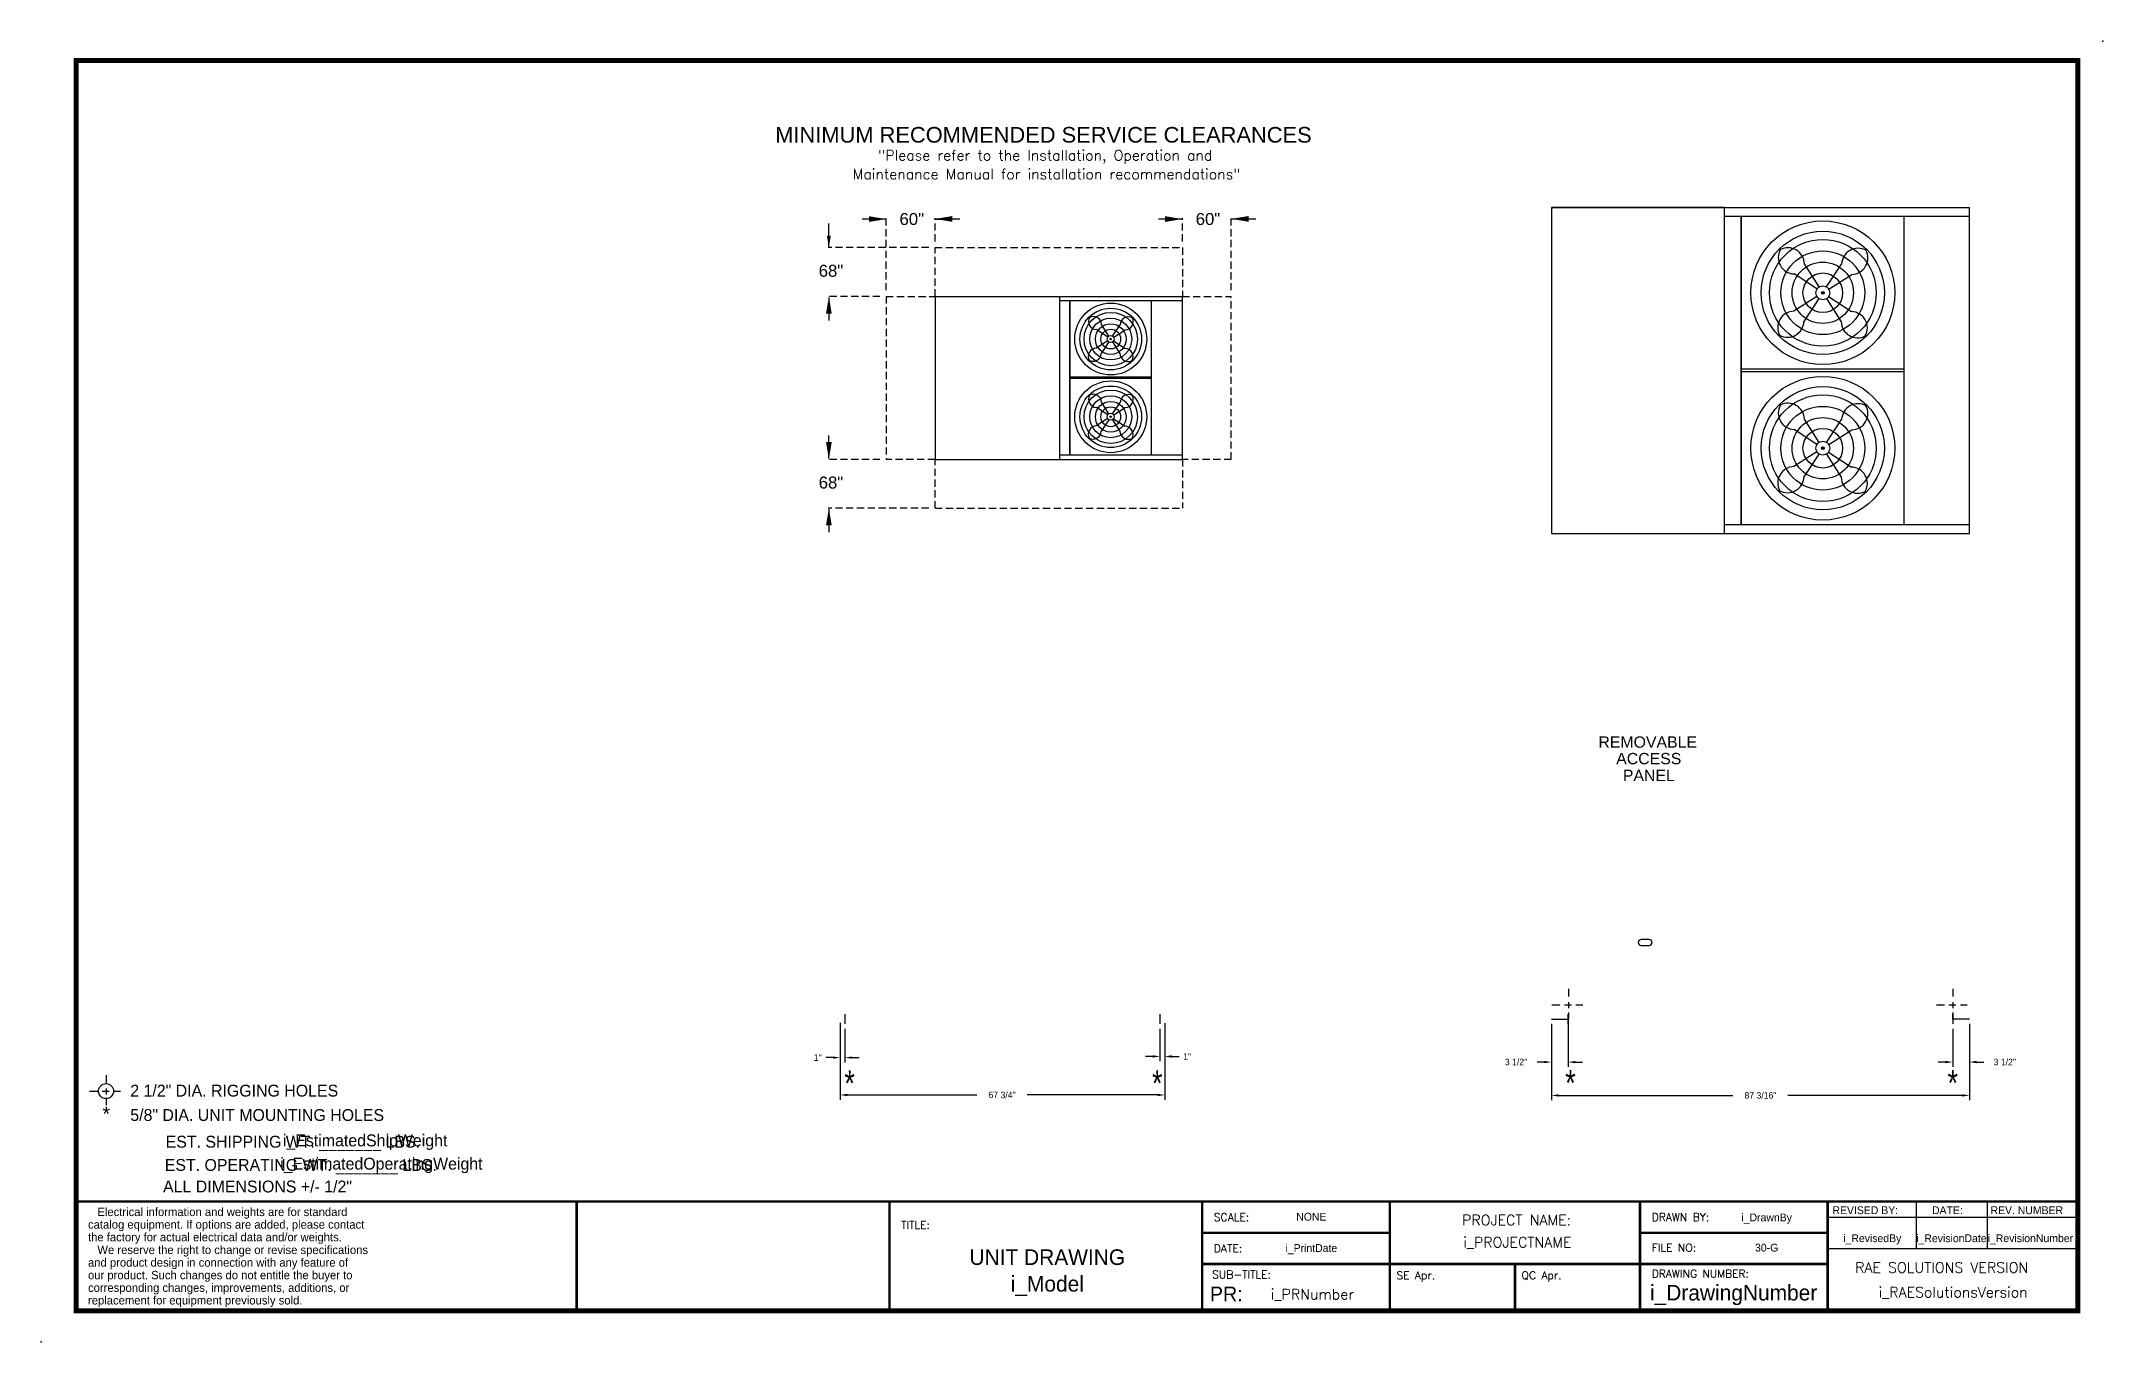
# Model space of a CAD drawing. Extents: x 160 to 590, y -127 to 144.
import ezdxf
from ezdxf.enums import TextEntityAlignment as Align

# ---------------------------------------------------------------- set-up
doc = ezdxf.new("R2010")
doc.units = 0
doc.header["$MEASUREMENT"] = 0
doc.linetypes.add('DASHED', pattern=[0.75, 0.5, -0.25])
doc.layers.get('0').update_dxf_attribs({"color": 1, "linetype": 'CONTINUOUS'})
doc.layers.get('Defpoints').update_dxf_attribs({"color": 1, "linetype": 'CONTINUOUS'})
doc.styles.add('dimentions', font='ARIAL.TTF')
doc.styles.add('SIMPLEX', font='SIMPLEX')
doc.styles.add('SLDTEXTSTYLE0', font='ARIAL.TTF', dxfattribs={"width": 0.75})
doc.dimstyles.new('SLDDIMSTYLE0', dxfattribs={"dimtxt": 1.35, "dimasz": 1.5, "dimexe": 1, "dimexo": 1, "dimgap": 1, "dimtad": 0, "dimtih": 1, "dimtoh": 1, "dimdec": 4, "dimzin": 12, "dimdsep": 46, "dimlunit": 5, "dimtxsty": 'STANDARD', "dimcen": 0.09, "dimclrd": 1, "dimclre": 1, "dimclrt": 1, "dimadec": 0, "dimazin": 0, "dimtfac": 1, "dimtdec": 4, "dimtofl": 0, "dimtmove": 0, "dimatfit": 0, "dimfxl": 1, "dimfrac": 2, "dimtolj": 1, "dimtzin": 12, "dimarcsym": 0})

# ---------------------------------------------------------------- blocks, each defined once
blk = doc.blocks.new('*D18')
at = {"color": 1, "lineweight": -2}
for p, q in [((326.88, -60.51), (326.88, -76.6)), ((394.61, -60.76), (394.61, -76.6)), ((328.38, -75.6), (355.39, -75.6)), ((393.11, -75.6), (365.94, -75.6))]:
    blk.add_line(p, q, dxfattribs=at)
at = {"color": 1}
for points in [[(328.38, -75.35), (328.38, -75.85), (326.88, -75.6)], [(393.11, -75.35), (393.11, -75.85), (394.61, -75.6)]]:
    blk.add_solid(points, dxfattribs=at)
at = {"layer": 'Defpoints', "color": 0}
for p in [(326.88, -59.51), (394.61, -59.76), (394.61, -75.6)]:
    blk.add_point(p, dxfattribs=at)
at = {"color": 1, "insert": (360.67, -75.6), "char_height": 1.35, "attachment_point": 5}
blk.add_mtext('\\A1;67 3/4"', dxfattribs=at)
blk = doc.blocks.new('*D19')
at = {"color": 1, "lineweight": -2}
for p, q in [((326.88, -60.76), (326.88, -68.8)), ((327.88, -61.76), (327.88, -68.8)), ((325.38, -67.8), (323.88, -67.8)), ((329.38, -67.8), (330.88, -67.8))]:
    blk.add_line(p, q, dxfattribs=at)
at = {"color": 1}
for points in [[(325.38, -67.55), (325.38, -68.05), (326.88, -67.8)], [(329.38, -67.55), (329.38, -68.05), (327.88, -67.8)]]:
    blk.add_solid(points, dxfattribs=at)
at = {"layer": 'Defpoints', "color": 0}
for p in [(326.88, -59.76), (327.88, -60.76), (326.88, -67.8)]:
    blk.add_point(p, dxfattribs=at)
at = {"color": 1, "insert": (322.21, -67.8), "char_height": 1.35, "attachment_point": 5}
blk.add_mtext('\\A1;1"', dxfattribs=at)
blk = doc.blocks.new('*D20')
at = {"color": 1, "lineweight": -2}
for p, q in [((393.61, -61.76), (393.61, -68.56)), ((394.61, -60.64), (394.61, -68.56)), ((392.11, -67.56), (390.61, -67.56)), ((396.11, -67.56), (397.61, -67.56))]:
    blk.add_line(p, q, dxfattribs=at)
at = {"color": 1}
for points in [[(392.11, -67.31), (392.11, -67.81), (393.61, -67.56)], [(396.11, -67.31), (396.11, -67.81), (394.61, -67.56)]]:
    blk.add_solid(points, dxfattribs=at)
at = {"layer": 'Defpoints', "color": 0}
for p in [(394.61, -59.64), (393.61, -60.76), (394.61, -67.56)]:
    blk.add_point(p, dxfattribs=at)
at = {"color": 1, "insert": (399.29, -67.56), "char_height": 1.35, "attachment_point": 5}
blk.add_mtext('\\A1;1"', dxfattribs=at)
blk = doc.blocks.new('*D21')
at = {"color": 1, "lineweight": -2}
for p, q in [((475.28, -60.76), (475.28, -76.69)), ((562.49, -60.76), (562.49, -76.69)), ((476.78, -75.69), (513.16, -75.69)), ((560.99, -75.69), (524.61, -75.69))]:
    blk.add_line(p, q, dxfattribs=at)
at = {"color": 1}
for points in [[(476.78, -75.44), (476.78, -75.94), (475.28, -75.69)], [(560.99, -75.44), (560.99, -75.94), (562.49, -75.69)]]:
    blk.add_solid(points, dxfattribs=at)
at = {"layer": 'Defpoints', "color": 0}
for p in [(475.28, -59.76), (562.49, -59.76), (562.49, -75.69)]:
    blk.add_point(p, dxfattribs=at)
at = {"color": 1, "insert": (518.88, -75.69), "char_height": 1.35, "attachment_point": 5}
blk.add_mtext('\\A1;87 3/16"', dxfattribs=at)
blk = doc.blocks.new('*D26')
at = {"color": 1, "lineweight": -2}
for p, q in [((558.99, -61.76), (558.99, -69.73)), ((562.48, -60.76), (562.48, -69.73)), ((557.49, -68.73), (555.99, -68.73)), ((563.98, -68.73), (565.48, -68.73))]:
    blk.add_line(p, q, dxfattribs=at)
at = {"color": 1}
for points in [[(557.49, -68.48), (557.49, -68.98), (558.99, -68.73)], [(563.98, -68.48), (563.98, -68.98), (562.48, -68.73)]]:
    blk.add_solid(points, dxfattribs=at)
at = {"layer": 'Defpoints', "color": 0}
for p in [(562.48, -59.76), (558.99, -60.76), (562.48, -68.73)]:
    blk.add_point(p, dxfattribs=at)
at = {"color": 1, "insert": (569.86, -68.73), "char_height": 1.35, "attachment_point": 5}
blk.add_mtext('\\A1;3 1/2"', dxfattribs=at)
blk = doc.blocks.new('*D27')
at = {"color": 1, "lineweight": -2}
for p, q in [((475.28, -60.76), (475.28, -69.73)), ((478.78, -60.76), (478.78, -69.73)), ((473.78, -68.73), (472.28, -68.73)), ((480.28, -68.73), (481.78, -68.73))]:
    blk.add_line(p, q, dxfattribs=at)
at = {"color": 1}
for points in [[(473.78, -68.48), (473.78, -68.98), (475.28, -68.73)], [(480.28, -68.48), (480.28, -68.98), (478.78, -68.73)]]:
    blk.add_solid(points, dxfattribs=at)
at = {"layer": 'Defpoints', "color": 0}
for p in [(475.28, -59.76), (478.78, -59.76), (475.28, -68.73)]:
    blk.add_point(p, dxfattribs=at)
at = {"color": 1, "insert": (467.9, -68.73), "char_height": 1.35, "attachment_point": 5}
blk.add_mtext('\\A1;3 1/2"', dxfattribs=at)

msp = doc.modelspace()

# ---------------------------------------------------------------- linework, layer by layer
at = {"color": 1, "lineweight": 30}
for p, q in [((475.30121, 109.61178), (562.48871, 109.61178)), ((475.30121, 109.61178), (475.30121, 41.61178)), ((511.36371, 41.61178), (511.36371, 109.61178)), ((562.48871, 107.78073), (511.36371, 107.78073)), ((514.83531, 107.78758), (514.83531, 43.39403)), ((514.83631, 43.43698), (514.83631, 107.78073)), ((548.84901, 107.78658), (548.84801, 107.78658)), ((548.85001, 107.78658), (548.84901, 107.78658)), ((548.89781, 43.39403), (548.89781, 107.78658)), ((548.89781, 107.78073), (548.89781, 107.78073)), ((562.48871, 41.61178), (562.48871, 109.61178)), ((324.54308, 103.76554), (324.54308, 106.26585)), ((333.99006, 107.21942), (331.48975, 107.21942)), ((349.3542, 107.28378), (351.85451, 107.28378)), ((395.78478, 107.21942), (393.28447, 107.21942)), ((411.14892, 107.28378), (413.64923, 107.28378)), ((530.68231, 92.63143), (525.89886, 95.76936)), ((531.11772, 93.06047), (528.0506, 97.88963)), ((532.69186, 93.04887), (535.82979, 97.83232)), ((533.1209, 92.61346), (537.95006, 95.68058)), ((346.69134, 91.06426), (398.28509, 91.06426)), ((346.69134, 91.06426), (346.69134, 57.06426)), ((372.72259, 57.06426), (372.72259, 91.06426)), ((398.28509, 57.06426), (398.28509, 91.06426)), ((530.67072, 91.05729), (525.84156, 87.99017)), ((531.09976, 90.62188), (527.96183, 85.83843)), ((532.67389, 90.61028), (535.74102, 85.78112)), ((533.1093, 91.03932), (537.89275, 87.90139)), ((324.54308, 88.56395), (324.54308, 86.06365)), ((398.28509, 90.14874), (372.72259, 90.14874)), ((374.81845, 90.15216), (374.81845, 57.95539)), ((374.81895, 57.97686), (374.81895, 90.14874)), ((391.8253, 90.15166), (391.8248, 90.15166)), ((391.8258, 90.15166), (391.8253, 90.15166)), ((391.8497, 57.95539), (391.8497, 90.15166)), ((391.8497, 90.14874), (391.8497, 90.14874)), ((382.73615, 81.78702), (380.32157, 80.25346)), ((382.74195, 82.57409), (380.35023, 84.14305)), ((382.95966, 82.78861), (381.42609, 85.20319)), ((383.74672, 82.78281), (385.31569, 85.17454)), ((383.95545, 81.77804), (386.34717, 80.20907)), ((383.96124, 82.56511), (386.37582, 84.09867)), ((382.95067, 81.56932), (381.38171, 79.17759)), ((383.73774, 81.56352), (385.2713, 79.14894)), ((374.8477, 74.20046), (374.8716, 74.20046)), ((374.8477, 73.92806), (374.8716, 73.92806)), ((374.8716, 74.20046), (374.8721, 74.20046)), ((374.8721, 73.92806), (374.8716, 73.92806)), ((374.8721, 74.20046), (374.8726, 74.20046)), ((374.8721, 73.92806), (374.8726, 73.92806)), ((391.8248, 74.20046), (374.8726, 74.20046)), ((374.8726, 74.20046), (374.8726, 74.19996)), ((391.8248, 74.19996), (374.8726, 74.19996)), ((374.8726, 73.92856), (374.8726, 73.92806)), ((391.8248, 73.92806), (374.8726, 73.92806)), ((391.8253, 74.20046), (391.8248, 74.20046)), ((391.8248, 74.19996), (391.8248, 74.20046)), ((391.8248, 73.92806), (391.8248, 73.92856)), ((391.8253, 73.92806), (391.8248, 73.92806)), ((391.8253, 74.20046), (391.8258, 74.20046)), ((391.8258, 73.92806), (391.8253, 73.92806)), ((391.8497, 74.20046), (391.8258, 74.20046)), ((391.8497, 73.92806), (391.8258, 73.92806)), ((514.89381, 75.88418), (514.94161, 75.88418)), ((514.89381, 75.33938), (514.94161, 75.33938)), ((514.94161, 75.88418), (514.94261, 75.88418)), ((514.94261, 75.33938), (514.94161, 75.33938)), ((514.94261, 75.88418), (514.94361, 75.88418)), ((514.94261, 75.33938), (514.94361, 75.33938)), ((548.84801, 75.88418), (514.94361, 75.88418)), ((514.94361, 75.88418), (514.94361, 75.88318)), ((548.84801, 75.88318), (514.94361, 75.88318)), ((514.94361, 75.34038), (514.94361, 75.33938)), ((548.84801, 75.33938), (514.94361, 75.33938)), ((548.84901, 75.88418), (548.84801, 75.88418)), ((548.84801, 75.88318), (548.84801, 75.88418)), ((548.84801, 75.33938), (548.84801, 75.34038)), ((548.84901, 75.33938), (548.84801, 75.33938)), ((548.84901, 75.88418), (548.85001, 75.88418)), ((548.85001, 75.33938), (548.84901, 75.33938)), ((548.89781, 75.88418), (548.85001, 75.88418)), ((548.89781, 75.33938), (548.85001, 75.33938)), ((382.95966, 66.56501), (381.42609, 68.97959)), ((383.74672, 66.55921), (385.31569, 68.95094)), ((382.73615, 65.56342), (380.32157, 64.02986)), ((382.74195, 66.35049), (380.35023, 67.91945)), ((382.95067, 65.34572), (381.38171, 62.95399)), ((383.73774, 65.33992), (385.2713, 62.92534)), ((383.95545, 65.55444), (386.34717, 63.98547)), ((383.96124, 66.34151), (386.37582, 67.87507)), ((531.11772, 60.61327), (528.0506, 65.44243)), ((532.69186, 60.60167), (535.82979, 65.38512)), ((324.54308, 59.56457), (324.54308, 62.06488)), ((530.68231, 60.18423), (525.89886, 63.32216)), ((533.1209, 60.16626), (537.95006, 63.23338)), ((346.69134, 57.06426), (398.28509, 57.06426)), ((398.30999, 57.95246), (372.74749, 57.95246)), ((530.67072, 58.61009), (525.84156, 55.54297)), ((531.09976, 58.17468), (527.96183, 53.39123)), ((532.67389, 58.16308), (535.74102, 53.33392)), ((533.1093, 58.59212), (537.89275, 55.45419)), ((324.54308, 44.36298), (324.54308, 41.86267)), ((562.53851, 43.38818), (511.41351, 43.38818)), ((475.30121, 41.61178), (562.48871, 41.61178))]:
    msp.add_line(p, q, dxfattribs=at)
for p, q in [((511.36371, 109.61178), (475.30121, 109.61178)), ((327.88197, -58.76256), (327.88197, -60.76256)), ((393.61287, -58.76256), (393.61287, -60.76256)), ((475.27851, -59.76256), (478.77851, -59.76256)), ((478.77851, -60.76256), (478.77851, -58.76256)), ((478.77851, -59.76256), (478.77851, -60.76256)), ((558.98771, -59.76256), (558.98771, -58.76256)), ((558.98771, -58.76256), (558.98771, -60.76256)), ((562.48771, -59.76256), (558.98771, -59.76256))]:
    msp.add_line(p, q)
at = {"color": 1, "linetype": 'DASHED', "lineweight": 30, "ltscale": 2}
for p, q in [((324.54308, 101.44523), (324.54308, 104.93923)), ((324.54308, 101.44523), (324.54308, 104.58292)), ((324.54308, 101.44523), (324.54308, 104.58292)), ((336.31037, 107.21942), (333.17268, 107.21942)), ((336.31037, 107.21942), (333.17268, 107.21942)), ((346.81034, 107.28378), (349.94803, 107.28378)), ((346.87134, 107.21942), (350.00903, 107.21942)), ((398.10509, 107.21942), (394.9674, 107.21942)), ((408.60506, 107.28378), (411.74275, 107.28378)), ((324.54308, 90.88426), (324.54308, 87.11894)), ((324.54308, 90.88426), (324.54308, 87.39027)), ((324.54308, 90.88426), (324.54308, 87.74657)), ((324.54308, 90.88426), (324.54308, 87.74657)), ((324.54308, 57.24426), (324.54308, 60.81878)), ((324.54308, 57.24426), (324.54308, 60.73826)), ((324.54308, 57.24426), (324.54308, 60.38195)), ((324.54308, 57.24426), (324.54308, 60.38195)), ((324.54308, 46.68329), (324.54308, 42.96889)), ((324.54308, 46.68329), (324.54308, 42.91797)), ((324.54308, 46.68329), (324.54308, 43.1893)), ((324.54308, 46.68329), (324.54308, 43.5456)), ((324.54308, 46.68329), (324.54308, 43.5456))]:
    msp.add_line(p, q, dxfattribs=at)
at = {"color": 1, "linetype": 'DASHED', "lineweight": 30, "ltscale": 3}
for p, q in [((336.49037, 92.36015), (336.49037, 107.39942)), ((346.69134, 102.56112), (346.69134, 107.39942)), ((346.69134, 102.56112), (346.69134, 107.39942)), ((398.28509, 102.56112), (398.28509, 107.39942)), ((408.48606, 92.36015), (408.48606, 107.39942)), ((345.39429, 101.26523), (324.36308, 101.26523)), ((346.69134, 101.26523), (398.28509, 101.26523)), ((346.69134, 91.06426), (346.69134, 101.26523)), ((398.28509, 101.26523), (398.28509, 91.06426)), ((335.19332, 91.06426), (324.36308, 91.06426)), ((336.49037, 91.06426), (346.69134, 91.06426)), ((336.49037, 91.06426), (336.49037, 57.06426)), ((398.28509, 91.06426), (408.48606, 91.06426)), ((408.48606, 57.06426), (408.48606, 91.06426)), ((335.19332, 57.06426), (324.36308, 57.06426)), ((346.69134, 57.06426), (336.49037, 57.06426)), ((346.69134, 46.86329), (346.69134, 57.06426)), ((408.48606, 57.06426), (398.28509, 57.06426)), ((398.28509, 57.06426), (398.28509, 46.86329)), ((345.39429, 46.86329), (324.36308, 46.86329)), ((346.69134, 46.86329), (398.28509, 46.86329))]:
    msp.add_line(p, q, dxfattribs=at)
at = {"color": 1, "linetype": 'Continuous', "lineweight": 30}
for p, q in [((495.64366, -43.13758), (494.01866, -43.13758)), ((494.01866, -44.38758), (495.64366, -44.38758))]:
    msp.add_line(p, q, dxfattribs=at)
at = {"lineweight": 30}
for p, q in [((478.80976, -53.42793), (478.80976, -55.07356)), ((558.99956, -53.42793), (558.99956, -55.07356)), ((475.40029, -56.76256), (477.0692, -56.76256)), ((478.03206, -56.76256), (479.43932, -56.76256)), ((478.80976, -56.22919), (478.80976, -57.47372)), ((478.80976, -58.36267), (478.80976, -59.66044)), ((480.40218, -56.76256), (481.82802, -56.76256)), ((555.59009, -56.76256), (557.259, -56.76256)), ((558.22186, -56.76256), (559.62912, -56.76256)), ((558.99956, -56.22919), (558.99956, -57.47372)), ((558.99956, -58.36267), (558.99956, -59.66044)), ((560.59198, -56.76256), (562.01782, -56.76256)), ((173.74003, -71.4599), (173.74003, -73.10553)), ((170.33056, -74.79453), (171.99948, -74.79453)), ((172.96234, -74.79453), (174.36959, -74.79453)), ((173.74003, -74.26116), (173.74003, -75.50569)), ((173.74003, -76.39464), (173.74003, -77.69242)), ((175.33245, -74.79453), (176.75829, -74.79453)), ((271.92656, -120.6771), (271.92656, -97.8396)), ((337.17656, -120.6771), (337.17656, -97.8396)), ((402.42656, -97.8396), (532.92656, -97.8396)), ((402.42656, -120.6771), (402.42656, -97.8396)), ((441.57656, -97.8396), (441.57656, -120.6771)), ((493.77656, -97.8396), (493.77656, -110.8896)), ((532.92656, -97.8396), (532.92656, -120.6771)), ((532.92656, -97.8396), (585.12656, -97.8396)), ((532.92656, -97.8396), (532.92656, -101.1021)), ((551.3449, -97.8396), (551.3449, -107.6271)), ((566.17803, -97.8396), (566.17803, -107.6271)), ((532.92656, -101.1021), (585.12656, -101.1021)), ((441.57656, -104.3646), (402.42656, -104.3646)), ((493.77656, -104.3646), (532.92656, -104.3646)), ((493.77656, -110.8896), (493.77656, -104.3646)), ((532.92656, -110.8896), (402.42656, -110.8896)), ((467.67656, -110.8896), (467.67656, -120.6771)), ((493.77656, -110.8896), (493.77656, -120.6771)), ((532.92656, -107.6271), (585.12656, -107.6271))]:
    msp.add_line(p, q, dxfattribs=at)
at = {"const_width": 1.044}
msp.add_lwpolyline([(167.52656, -120.6771), (585.12656, -120.6771), (585.12656, 140.3229), (167.52656, 140.3229), (167.52656, -120.6771)], dxfattribs=at)
at = {"lineweight": 30, "const_width": 0.522}
for points in [[(272.54373, -97.8396), (167.52656, -97.8396)], [(585.12656, -97.8396), (271.92656, -97.8396), (271.92656, -120.6771)], [(337.17656, -97.8396), (337.17656, -120.6771)], [(402.42656, -97.8396), (402.42656, -120.6771)], [(441.57656, -97.8396), (441.57656, -120.6771)], [(493.77656, -97.8396), (493.77656, -120.6771)], [(532.92656, -120.6771), (532.92656, -97.8396), (585.12656, -97.8396)], [(441.57656, -104.3646), (402.42656, -104.3646)], [(532.92656, -104.3646), (493.77656, -104.3646), (493.77656, -120.6771)], [(532.92656, -110.8896), (402.42656, -110.8896)], [(467.67656, -110.8896), (467.67656, -120.6771)]]:
    msp.add_lwpolyline(points, dxfattribs=at)
at = {"color": 1, "lineweight": 30}
for centre, radius in [((531.89581, 91.83538), 14.99997), ((531.89581, 91.83538), 12.85177), ((531.89581, 91.83538), 11.13912), ((531.89581, 91.83538), 8.73857), ((531.89581, 91.83538), 6.40143), ((531.89581, 91.83538), 4.13262), ((531.89581, 91.83538), 1.4513), ((531.89581, 91.83538), 0.28645), ((383.3487, 82.17606), 7.49999), ((383.3487, 82.17606), 6.42589), ((383.3487, 82.17606), 5.56956), ((383.3487, 82.17606), 4.36928), ((383.3487, 82.17606), 3.20072), ((383.3487, 82.17606), 2.06631), ((383.3487, 82.17606), 0.72565), ((383.3487, 82.17606), 0.14323), ((383.3487, 65.95246), 7.49999), ((531.89581, 59.38818), 14.99997), ((383.3487, 65.95246), 6.42589), ((383.3487, 65.95246), 5.56956), ((383.3487, 65.95246), 4.36928), ((383.3487, 65.95246), 3.20072), ((531.89581, 59.38818), 12.85177), ((531.89581, 59.38818), 11.13912), ((383.3487, 65.95246), 2.06631), ((383.3487, 65.95246), 0.72565), ((383.3487, 65.95246), 0.14323), ((531.89581, 59.38818), 8.73857), ((531.89581, 59.38818), 6.40143), ((531.89581, 59.38818), 4.13262), ((531.89581, 59.38818), 1.4513), ((531.89581, 59.38818), 0.28645)]:
    msp.add_circle(centre, radius, dxfattribs=at)
at = {"lineweight": 30}
msp.add_circle((173.74003, -74.79453), 1.56487, dxfattribs=at)
at = {"color": 1, "lineweight": 30}
for centre, radius, start, end in [((526.02952, 99.19346), 3.4266, 151.3003537, 267.814713), ((524.62494, 97.80942), 3.4266, 1.3411738, 117.8555331), ((539.25389, 97.70166), 3.4266, 61.3003537, 177.814713), ((537.86986, 99.10624), 3.4266, 271.3411738, 27.8555331), ((380.41556, 85.85511), 1.7133, 151.3003537, 267.814713), ((379.71327, 85.16309), 1.7133, 1.3411738, 117.8555331), ((387.02774, 85.10921), 1.7133, 61.3003537, 177.814713), ((386.33572, 85.8115), 1.7133, 271.3411738, 27.8555331), ((525.92176, 84.56451), 3.4266, 91.3411738, 207.8555331), ((537.76209, 84.47729), 3.4266, 331.3003537, 87.814713), ((524.53772, 85.96909), 3.4266, 241.3003537, 357.814713), ((539.16667, 85.86133), 3.4266, 181.3411738, 297.8555331), ((380.36167, 78.54063), 1.7133, 91.3411738, 207.8555331), ((379.66966, 79.24292), 1.7133, 241.3003537, 357.814713), ((386.98413, 79.18904), 1.7133, 181.3411738, 297.8555331), ((386.28184, 78.49702), 1.7133, 331.3003537, 87.814713), ((380.41556, 69.63151), 1.7133, 151.3003537, 267.814713), ((379.71327, 68.93949), 1.7133, 1.3411738, 117.8555331), ((387.02774, 68.88561), 1.7133, 61.3003537, 177.814713), ((386.33572, 69.5879), 1.7133, 271.3411738, 27.8555331), ((526.02952, 66.74626), 3.4266, 151.3003537, 267.814713), ((524.62494, 65.36222), 3.4266, 1.3411738, 117.8555331), ((539.25389, 65.25446), 3.4266, 61.3003537, 177.814713), ((537.86986, 66.65904), 3.4266, 271.3411738, 27.8555331), ((380.36167, 62.31703), 1.7133, 91.3411738, 207.8555331), ((379.66966, 63.01932), 1.7133, 241.3003537, 357.814713), ((386.98413, 62.96544), 1.7133, 181.3411738, 297.8555331), ((386.28184, 62.27342), 1.7133, 331.3003537, 87.814713), ((525.92176, 52.11731), 3.4266, 91.3411738, 207.8555331), ((524.53772, 53.52189), 3.4266, 241.3003537, 357.814713), ((539.16667, 53.41413), 3.4266, 181.3411738, 297.8555331), ((537.76209, 52.03009), 3.4266, 331.3003537, 87.814713)]:
    msp.add_arc(centre, radius, start, end, dxfattribs=at)
at = {"color": 1, "linetype": 'Continuous', "lineweight": 30}
for centre, start, end in [((494.01866, -43.76258), 90, 270), ((495.64366, -43.76258), 270, 90)]:
    msp.add_arc(centre, 0.625, start, end, dxfattribs=at)
for p in [(590.30152, 144.34348), (532.92656, -120.6771), (160.22742, -127.11463)]:
    msp.add_point(p)
at = {"color": 1, "lineweight": 30}
for p in [(531.89581, 91.83538), (383.3487, 82.17606), (383.3487, 65.95246), (531.89581, 59.38818)]:
    msp.add_point(p, dxfattribs=at)
for points in [[(332.89037, 107.81942), (332.89037, 106.61942), (336.49037, 107.21942)], [(333.99006, 107.63614), (333.99006, 106.80271), (336.49037, 107.21942)], [(350.29134, 106.64652), (350.29134, 107.84652), (346.69134, 107.24652)], [(394.68509, 107.81942), (394.68509, 106.61942), (398.28509, 107.21942)], [(395.78478, 107.63614), (395.78478, 106.80271), (398.28509, 107.21942)], [(412.08606, 106.65668), (412.08606, 107.85668), (408.48606, 107.25668)], [(324.9598, 103.76554), (324.12636, 103.76554), (324.54308, 101.26523)], [(323.94308, 87.46426), (325.14308, 87.46426), (324.54308, 91.06426)], [(325.14308, 60.66426), (323.94308, 60.66426), (324.54308, 57.06426)], [(323.94308, 43.26329), (325.14308, 43.26329), (324.54308, 46.86329)]]:
    msp.add_solid(points, dxfattribs=at)
at = {"color": 1, "lineweight": 30, "ltscale": 7}
for points in [[(334.33037, 106.85942), (334.33037, 107.57942), (336.49037, 107.21942)], [(334.33037, 106.85942), (334.33037, 107.57942), (336.49037, 107.21942)], [(396.12509, 106.85942), (396.12509, 107.57942), (398.28509, 107.21942)], [(324.90308, 103.42523), (324.18308, 103.42523), (324.54308, 101.26523)], [(324.18308, 103.42523), (324.90308, 103.42523), (324.54308, 101.26523)], [(324.18308, 103.42523), (324.90308, 103.42523), (324.54308, 101.26523)]]:
    msp.add_solid(points, dxfattribs=at)

# ---------------------------------------------------------------- texts
at = {"lineweight": 30}
for s, height, style, p in [('MINIMUM RECOMMENDED SERVICE CLEARANCES', 3.2625, 'dimentions', (313.35465, 123.17822)), ('TITLE:', 1.63125, 'SIMPLEX', (339.62343, -103.54898)), ('SCALE:', 1.63125, 'SIMPLEX', (404.87343, -101.91773)), ('DRAWN BY:', 1.63125, 'SIMPLEX', (496.22343, -101.91773)), ('DATE:', 1.63125, 'SIMPLEX', (404.87343, -108.44273)), ('FILE NO:', 1.63125, 'SIMPLEX', (496.22343, -108.28502)), ('RAE SOLUTIONS VERSION', 2.1663, 'SIMPLEX', (538.64555, -112.70683)), ('SUB-TITLE:', 1.63125, 'SIMPLEX', (404.51995, -113.8913)), ('SE Apr.', 1.63125, 'SIMPLEX', (442.96356, -114.0429)), ('QC Apr.', 1.63125, 'SIMPLEX', (469.06356, -114.0429)), ('DRAWING NUMBER:', 1.63125, 'SIMPLEX', (496.22343, -113.69322))]:
    msp.add_text(s, height=height, dxfattribs=dict(at, style=style)).set_placement(p)
at = {"lineweight": 30, "style": 'SIMPLEX'}
for s, p in [('"Please refer to the Installation, Operation and', (369.69653, 119.44664)), ('Maintenance Manual for installation recommendations"', (369.95492, 115.52006)), ('PROJECT NAME:', (468.00421, -102.78758)), ('i_PROJECTNAME', (468.16893, -107.42436)), ('i_PRNumber', (425.43233, -118.27372)), ('i_RAESolutionsVersion', (559.0804, -117.85417))]:
    msp.add_text(s, height=2.1663, dxfattribs=at).set_placement(p, align=Align.CENTER)
at = {"color": 1, "lineweight": 30, "style": 'dimentions'}
for s, p in [('REMOVABLE', (485.0832, -3.11886)), ('ACCESS', (488.79432, -6.57348)), ('PANEL', (490.18599, -10.08487))]:
    msp.add_text(s, height=2.366095, dxfattribs=at).set_placement(p)
at = {"lineweight": 30}
for s, height, p in [('2 1/2" DIA. RIGGING HOLES', 2.4795, (178.80786, -75.93702)), ('5/8" DIA. UNIT MOUNTING HOLES', 2.4795, (178.80786, -81.02283)), ('REVISED BY:', 1.63125, (533.90572, -100.46936)), ('DATE:', 1.63125, (554.67855, -100.46936)), ('REV. NUMBER', 1.63125, (566.87727, -100.46936)), ('catalog equipment. If options are added, please contact', 1.75446, (169.98633, -103.50761)), ('   Electrical information and weights are for standard', 1.75446, (169.98633, -100.87592)), ('the factory for actual electrical data and/or weights.', 1.75446, (169.98633, -106.1393)), ('   We reserve the right to change or revise specifications', 1.75446, (169.98633, -108.80418)), ('and product design in connection with any feature of', 1.75446, (169.98633, -111.43587)), ('our product. Such changes do not entitle the buyer to', 1.75446, (169.98633, -114.06756)), ('corresponding changes, improvements, additions, or ', 1.75446, (169.98633, -116.69925)), ('replacement for equipment previously sold.', 1.75446, (169.98633, -119.33094))]:
    msp.add_text(s, height=height, dxfattribs=at).set_placement(p)
for s, height, p in [('*', 3.05149, (173.80443, -81.06577)), ('EST. SHIPPING WT. _______ LBS.', 2.4795, (212.72935, -86.59471)), ('i_EstimatedShipWeight', 2.4823456, (227.79987, -86.32385)), ('EST. OPERATING WT. _______ LBS.', 2.4795, (214.37576, -91.44478)), ('i_EstimatedOperatingWeight', 2.4795, (231.1926, -91.17392)), ('ALL DIMENSIONS +/- 1/2"', 2.4795, (205.34729, -95.94464)), ('NONE', 1.63125, (425.20352, -101.83154)), ('i_DrawnBy', 1.63125, (520.18283, -101.97147)), ('i_PrintDate', 1.63125, (425.20352, -108.35654)), ('30-G', 1.63125, (520.18283, -108.28278)), ('i_RevisedBy', 1.63125, (542.21898, -106.31853)), ('i_RevisionDate', 1.63125, (558.72389, -106.31853)), ('i_RevisionNumber', 1.63125, (575.19708, -106.31853)), ('UNIT DRAWING', 3.2625, (370.10987, -111.08107)), ('i_Model', 3.2625, (370.10987, -116.64151)), ('i_DrawingNumber', 3.2625, (513.29194, -118.49421))]:
    msp.add_text(s, height=height, dxfattribs=at).set_placement(p, align=Align.CENTER)
msp.add_text('PR:', height=3.058594, dxfattribs=at).set_placement((410.86175, -118.65064), align=Align.RIGHT)
at = {"color": 1, "lineweight": 30, "ltscale": 7, "char_height": 2.5, "attachment_point": 5}
for s, insert in [('{\\fArial|b0|i0|c0|p34;60"}', (341.83786, 107.21942)), ('{\\fArial|b0|i0|c0|p34;60"}', (403.63258, 107.21942)), ('{\\fArial|b0|i0|c0|p34;68"}', (324.98113, 96.4111)), ('{\\fArial|b0|i0|c0|p34;68"}', (324.98113, 52.21013))]:
    msp.add_mtext(s, dxfattribs=dict(at, insert=insert))
at = {"color": 1, "lineweight": 30, "char_height": 5.40207, "attachment_point": 1, "style": 'SLDTEXTSTYLE0'}
for insert in [(327.77945, -70.45596), (327.77945, -70.45596), (391.94861, -70.45596), (391.94861, -70.45596), (478.1441, -70.38547), (557.91656, -70.38547)]:
    msp.add_mtext('*', dxfattribs=dict(at, insert=insert))

# ---------------------------------------------------------------- dimensions: what is measured, and where the dimension line sits
for base, p1, p2, picture, middle in [((326.88197, -67.80112), (327.88197, -60.76256), (326.88197, -59.76256), '*D19', (322.20697, -67.80112)), ((394.61287, -67.56049), (393.61287, -60.76256), (394.61287, -59.63759), '*D20', (399.28787, -67.56049)), ((475.27851, -68.72552), (478.77851, -59.76256), (475.27851, -59.76256), '*D27', (467.90351, -68.72552)), ((562.48771, -75.68848), (475.27851, -59.76256), (562.48771, -59.76256), '*D21', (518.88311, -75.68848)), ((562.48471, -68.72552), (558.98771, -60.76256), (562.48471, -59.76256), '*D26', (569.85971, -68.72552))]:
    dim = msp.add_linear_dim(base=base, p1=p1, p2=p2, dimstyle='SLDDIMSTYLE0', override={"dimpost": '"'})
    dim.commit()
    dim.dimension.update_dxf_attribs({"geometry": picture, "text_midpoint": middle})
dim = msp.add_linear_dim(base=(394.61287, -75.59793), p1=(326.88197, -59.51256), p2=(394.61287, -59.76256), dimstyle='SLDDIMSTYLE0', override={"dimpost": '"'})
dim.commit()
dim.dimension.update_dxf_attribs({"geometry": '*D18', "text_midpoint": (360.66994, -75.59793), "dimtype": 160})

doc.saveas('drawing.dxf')
